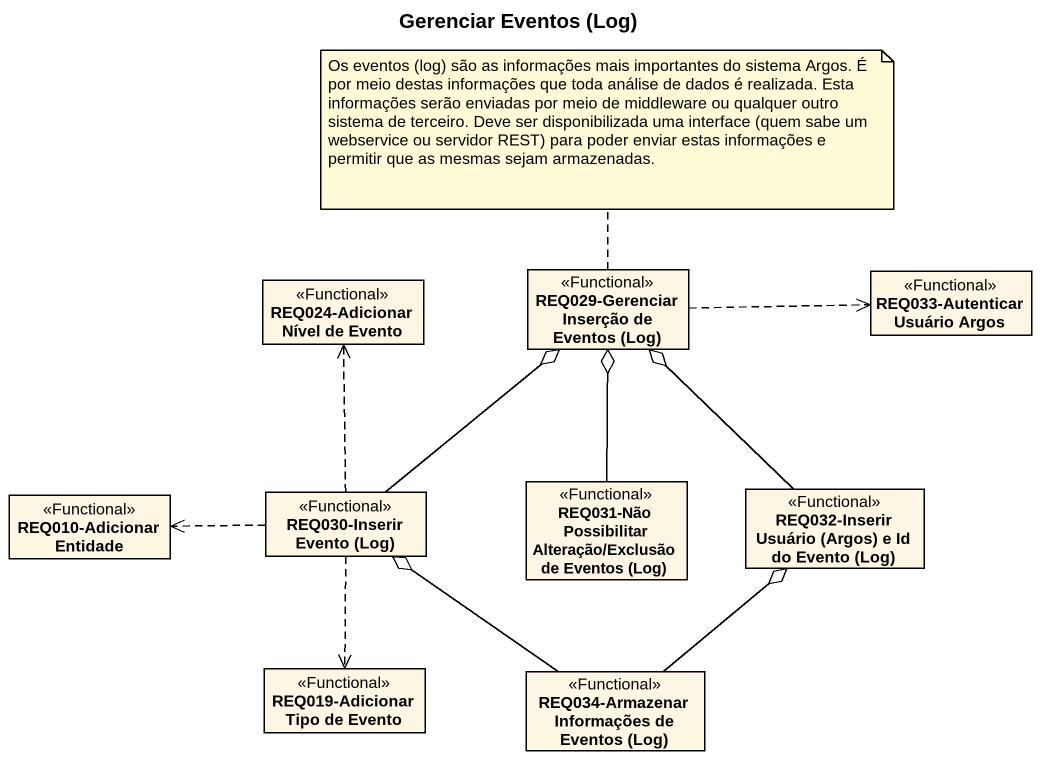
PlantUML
@startuml
title Gerenciar Eventos (Log)
hide circle
hide empty members
class "REQ029-Gerenciar Inserção de Eventos (Log)" as REQ029_Gerenciar_Inserção <<Functional>>
class "REQ033-Autenticar Usuário Argos" as REQ033_Autenticar_Usuário <<Functional>>
class "REQ024-Adicionar Nível de Evento" as REQ024_Adicionar_Nível_de <<Functional>>
class "REQ010-Adicionar Entidade" as REQ010_Adicionar_Entidade <<Functional>>
class "REQ030-Inserir Evento (Log)" as REQ030_Inserir_Evento_Log <<Functional>>
class "REQ031-Não Possibilitar Alteração/Exclusão de Eventos (Log)" as REQ031_Não_Possibilitar <<Functional>>
class "REQ032-Inserir Usuário (Argos) e Id do Evento (Log)" as REQ032_Inserir_Usuário <<Functional>>
class "REQ019-Adicionar Tipo de Evento" as REQ019_Adicionar_Tipo_de <<Functional>>
class "REQ034-Armazenar Informações de Eventos (Log)" as REQ034_Armazenar <<Functional>>
REQ029_Gerenciar_Inserção .right.> REQ033_Autenticar_Usuário
REQ030_Inserir_Evento_Log -up-o REQ029_Gerenciar_Inserção
REQ030_Inserir_Evento_Log .up.> REQ024_Adicionar_Nível_de
REQ030_Inserir_Evento_Log .left.> REQ010_Adicionar_Entidade
REQ030_Inserir_Evento_Log ..> REQ019_Adicionar_Tipo_de
REQ031_Não_Possibilitar -up-o REQ029_Gerenciar_Inserção
REQ032_Inserir_Usuário -up-o REQ029_Gerenciar_Inserção
REQ034_Armazenar -up-o REQ030_Inserir_Evento_Log
REQ034_Armazenar -up-o REQ032_Inserir_Usuário
note top of REQ029_Gerenciar_Inserção : Os eventos (log) são as informações mais importantes do sistema Argos. É por meio destas informações que toda análise de dados é realizada. Esta informações serão enviadas por meio de middleware ou qualquer outro sistema de terceiro. Deve ser disponibilizada uma interface (quem sabe um webservice ou servidor REST) para poder enviar estas informações e permitir que as mesmas sejam armazenadas.
@enduml
